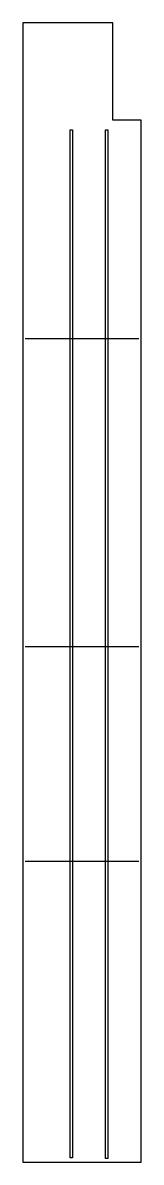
# Model space of a CAD drawing. Header units: millimetres. Extents: x -120 to -95, y 57 to 295.
import ezdxf

# ---------------------------------------------------------------- set-up
doc = ezdxf.new("R2010")
doc.units = ezdxf.units.MM
for name, color, linetype in [('BOT_Full_CutOut_90', 7, 'Continuous'), ('TOP_Deepen', 6, 'Continuous'), ('TOP_Partial_CutOut_45', 1, 'Continuous')]:
    doc.layers.add(name, color=color, linetype=linetype)

msp = doc.modelspace()

# ---------------------------------------------------------------- linework, layer by layer
at = {"layer": 'BOT_Full_CutOut_90', "ltscale": 0.02}
msp.add_lwpolyline([(-95.205916, 57.433836), (-95.205916, 120.034738), (-95.205916, 164.71818), (-95.205916, 228.819082), (-95.205916, 274.233613), (-101.155915, 274.233613), (-101.155915, 294.502428), (-119.905915, 294.502428), (-119.905916, 273.502523), (-119.905916, 228.819082), (-119.905916, 164.71818), (-119.905916, 120.034738), (-119.905916, 57.433836)], close=True, dxfattribs=at)
at = {"layer": 'TOP_Deepen'}
for points in [[(-109.535915, 272.233613), (-109.535915, 58.327718), (-110.035915, 58.327718), (-110.035915, 272.233613)], [(-102.155915, 272.233613), (-102.155915, 58.209601), (-102.655915, 58.209601), (-102.655915, 272.233613)]]:
    msp.add_lwpolyline(points, close=True, dxfattribs=at)
at = {"layer": 'TOP_Partial_CutOut_45'}
for p, q in [((-119.405916, 228.819082), (-95.705916, 228.819082)), ((-119.405916, 164.71818), (-95.705916, 164.71818)), ((-119.405916, 120.034738), (-95.705916, 120.034738))]:
    msp.add_line(p, q, dxfattribs=at)

doc.saveas('drawing.dxf')
